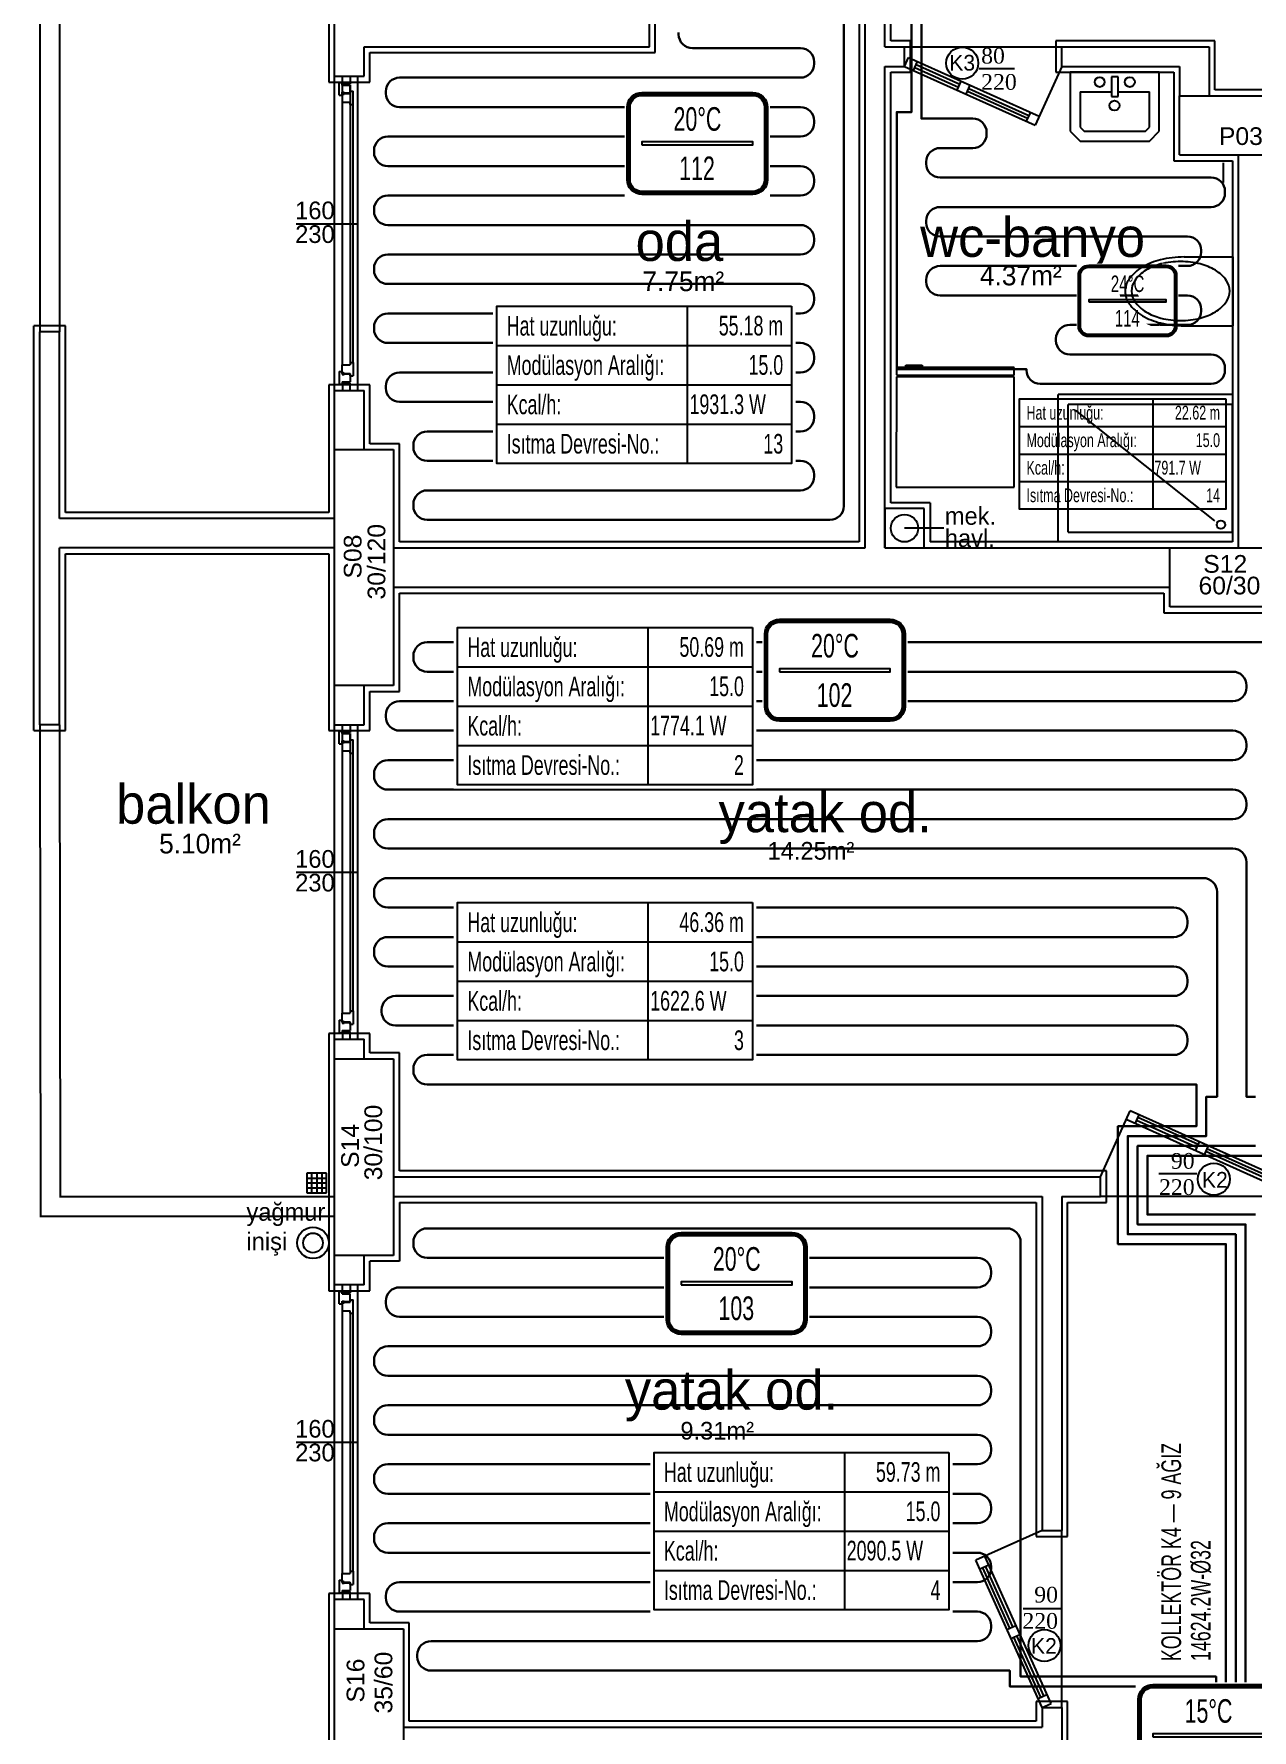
# Model space of a CAD drawing. Header units: centimetres. Extents: x 252602 to 265542, y -444050 to -441150.
# Drawn here: x 254636 to 255256, y -442857 to -441994 of the extents above; entities that cross this region are included whole.
import ezdxf
from ezdxf.enums import TextEntityAlignment as Align

# ---------------------------------------------------------------- set-up
doc = ezdxf.new("R2010")
doc.units = ezdxf.units.CM
for name, color, linetype in [('ROTAS-ISITMA-CAP', 41, 'Continuous'), ('ROTAS-ISITMA-ETIKET', 2, 'Continuous'), ('ROTAS-ISITMA-MAHAL-ETIKET', 2, 'Continuous'), ('ROTAS-MIMARI', 8, 'Continuous'), ('ROTAS-MIMARI-YAZI', 8, 'Continuous')]:
    doc.layers.add(name, color=color, linetype=linetype)
doc.layers.add('ROTAS-ISITMA-PEX', color=1, linetype='Continuous', lineweight=30)
doc.styles.add('arial_1_18', font='arial.ttf', dxfattribs={"height": 0.2})
doc.styles.add('ROTAS-YAZI', font='arial.ttf')

# ---------------------------------------------------------------- blocks, each defined once
blk = doc.blocks.new('ROTAS-YI-MAHAL')
at = {"color": 2, "extrusion": (0, 0, -1)}
for points in [[(35.71, -18.44), (35.71, 18.44, 0.414214), (28.21, 25.94), (-28.21, 25.94, 0.414214), (-35.71, 18.44), (-35.71, -18.44, 0.414214), (-28.21, -25.94), (28.21, -25.94, 0.414214)], [(34.21, -18.44), (34.21, 18.44, 0.414214), (28.21, 24.44), (-28.21, 24.44, 0.414214), (-34.21, 18.44), (-34.21, -18.44, 0.414214), (-28.21, -24.44), (28.21, -24.44, 0.414214)]]:
    blk.add_lwpolyline(points, format="xyb", close=True, dxfattribs=at)
at = {"color": 4, "extrusion": (0, 0, -1)}
for points in [[(35.21, -18.44), (35.21, 18.44, 0.414214), (28.21, 25.44), (-28.21, 25.44, 0.414214), (-35.21, 18.44), (-35.21, -18.44, 0.414214), (-28.21, -25.44), (28.21, -25.44, 0.414214)], [(34.71, -18.44), (34.71, 18.44, 0.414214), (28.21, 24.94), (-28.21, 24.94, 0.414214), (-34.71, 18.44), (-34.71, -18.44, 0.414214), (-28.21, -24.94), (28.21, -24.94, 0.414214)]]:
    blk.add_lwpolyline(points, format="xyb", close=True, dxfattribs=at)
at = {"color": 2, "extrusion": (0, 0, -1)}
blk.add_lwpolyline([(28.21, -0.75), (-28.21, -0.75), (-28.21, 0.75), (28.21, 0.75)], close=True, dxfattribs=at)
at = {"color": 4, "style": 'ROTAS-YAZI', "width": 0.65}
blk.add_attdef('DERECE', (-12.12, 6.47), '', height=12, dxfattribs=at)
at = {"color": 2, "style": 'ROTAS-YAZI', "width": 0.65, "flags": 1}
for tag in ['ALAN', 'MAHAL']:
    blk.add_attdef(tag, (0, 0), '', height=5, dxfattribs=at)
at = {"color": 1, "style": 'ROTAS-YAZI', "width": 0.65}
blk.add_attdef('NO', (-9.26, -18.64), '', height=12, dxfattribs=at)
blk = doc.blocks.new('ROTAS-YI-ETIKET')
at = {"color": 2}
for p, q in [((96.87, 0), (96.87, -80)), ((0, -20), (150, -20)), ((0, -40), (150, -40)), ((0, -60), (150, -60))]:
    blk.add_line(p, q, dxfattribs=at)
at = {"color": 2, "extrusion": (0, 0, -1)}
blk.add_lwpolyline([(-150, 0), (-150, -80), (0, -80), (0, 0)], close=True, dxfattribs=at)
at = {"color": 2, "style": 'ROTAS-YAZI', "width": 0.65}
for s, p in [('Hat uzunluğu:', (5, -10)), ('Modülasyon Aralığı:', (5, -30)), ('Kcal/h:', (5, -50)), ('Isıtma Devresi-No.:', (5, -70))]:
    blk.add_text(s, height=10, dxfattribs=at).set_placement(p, align=Align.MIDDLE_LEFT)
at = {"color": 2, "style": 'ROTAS-YAZI', "width": 0.65, "flags": 1}
for tag in ['ALAN', 'NO', 'DERECE', 'BORU', 'MAHAL']:
    blk.add_attdef(tag, (0, 0), '', height=5, dxfattribs=at)
at = {"color": 2, "style": 'ROTAS-YAZI', "width": 0.65}
for tag, p in [('UZ', (145.7, -14.93)), ('AR', (145.7, -34.94)), ('NO1', (145.7, -75.02))]:
    blk.add_attdef(tag, text='', height=10, dxfattribs=at).set_placement(p, align=Align.RIGHT)
blk.add_attdef('YER', (98.01, -54.93), '', height=10, dxfattribs=at)

msp = doc.modelspace()

# ---------------------------------------------------------------- linework, layer by layer
at = {"layer": 'ROTAS-ISITMA-PEX'}
for points in [[(255048.5, -441911.5), (255048.5, -442234.5, -0.414214), (255041.5, -442241.5), (254836.5, -442241.5, -0.414214), (254829.5, -442234.5), (254829.5, -442233.5, -0.414214), (254836.5, -442226.5), (255026.5, -442226.5, 0.414214), (255033.5, -442219.5), (255033.5, -442218.5, 0.414214), (255026.5, -442211.5), (254836.5, -442211.5, -0.414214), (254829.5, -442204.5), (254829.5, -442203.5, -0.414214), (254836.5, -442196.5), (255026.5, -442196.5, 0.414214), (255033.5, -442189.5), (255033.5, -442188.5, 0.414214), (255026.5, -442181.5), (254822.5, -442181.5, -0.414214), (254815.5, -442174.5), (254815.5, -442173.5, -0.414214), (254822.5, -442166.5), (255026.5, -442166.5, 0.414214), (255033.5, -442159.5), (255033.5, -442158.5, 0.414214), (255026.5, -442151.5), (254816.5, -442151.5, -0.414214), (254809.5, -442144.5), (254809.5, -442143.5, -0.414214), (254816.5, -442136.5), (255026.5, -442136.5, 0.414214), (255033.5, -442129.5), (255033.5, -442128.5, 0.414214), (255026.5, -442121.5), (254816.5, -442121.5, -0.414214), (254809.5, -442114.5), (254809.5, -442113.5, -0.414214), (254816.5, -442106.5), (255026.5, -442106.5, 0.414214), (255033.5, -442099.5), (255033.5, -442098.5, 0.414214), (255026.5, -442091.5), (254816.5, -442091.5, -0.414214), (254809.5, -442084.5), (254809.5, -442083.5, -0.414214), (254816.5, -442076.5), (255026.5, -442076.5, 0.414214), (255033.5, -442069.5), (255033.5, -442068.5, 0.414214), (255026.5, -442061.5), (254816.5, -442061.5, -0.414214), (254809.5, -442054.5), (254809.5, -442053.5, -0.414214), (254816.5, -442046.5), (255026.5, -442046.5, 0.414214), (255033.5, -442039.5), (255033.5, -442038.5, 0.414214), (255026.5, -442031.5), (254822.5, -442031.5, -0.414214), (254815.5, -442024.5), (254815.5, -442023.5, -0.414214), (254822.5, -442016.5), (255026.5, -442016.5, 0.414214), (255033.5, -442009.5), (255033.5, -442008.5, 0.414214), (255026.5, -442001.5), (254971.5, -442001.5, -0.414214), (254964.5, -441994.5), (254964.5, -441993.5, -0.414214)], [(255083, -441984), (255083, -442034), (255075.5, -442034), (255075.5, -442037.33), (255075.5, -442164.83), (255141.5, -442164.83), (255141.5, -442165.33, 0.414214), (255148.5, -442172.33), (255235.5, -442172.33, 0.414214), (255242.5, -442165.33), (255242.5, -442164.33, 0.414214), (255235.5, -442157.33), (255163.5, -442157.33, -0.414214), (255156.5, -442150.33), (255156.5, -442149.33, -0.414214), (255163.5, -442142.33), (255223.43, -442142.33, 0.414214), (255230.43, -442135.33), (255230.43, -442134.33, 0.414214), (255223.43, -442127.33), (255097.5, -442127.33, -0.414214), (255090.5, -442120.33), (255090.5, -442119.33, -0.414214), (255097.5, -442112.33), (255223.43, -442112.33, 0.414214), (255230.43, -442105.33), (255230.43, -442104.33, 0.414214), (255223.43, -442097.33), (255097.5, -442097.33, -0.414214), (255090.5, -442090.33), (255090.5, -442089.33, -0.414214), (255097.5, -442082.33), (255235.5, -442082.33, 0.414214), (255242.5, -442075.33), (255242.5, -442074.33, 0.414214), (255235.5, -442067.33), (255097.5, -442067.33, -0.414214), (255090.5, -442060.33), (255090.5, -442059.33, -0.414214), (255097.5, -442052.33), (255114.21, -442052.33, 0.414214), (255121.21, -442045.33), (255121.21, -442044.33, 0.414214), (255114.21, -442037.33), (255090.5, -442037.33), (255088, -442037.33), (255088, -441989)], [(255261.45, -442303.75), (254836.5, -442303.75, 0.414214), (254829.5, -442310.75), (254829.5, -442311.75, 0.414214), (254836.5, -442318.75), (255246.45, -442318.75, -0.414214), (255253.45, -442325.75), (255253.45, -442326.75, -0.414214), (255246.45, -442333.75), (254822.5, -442333.75, 0.414214), (254815.5, -442340.75), (254815.5, -442341.75, 0.414214), (254822.5, -442348.75), (255246.45, -442348.75, -0.414214), (255253.45, -442355.75), (255253.45, -442356.75, -0.414214), (255246.45, -442363.75), (254816.5, -442363.75, 0.414214), (254809.5, -442370.75), (254809.5, -442371.75, 0.414214), (254816.5, -442378.75), (255246.45, -442378.75, -0.414214), (255253.45, -442385.75), (255253.45, -442386.75, -0.414214), (255246.45, -442393.75), (254816.5, -442393.75, 0.414214), (254809.5, -442400.75), (254809.5, -442401.75, 0.414214), (254816.5, -442408.75), (255246.45, -442408.75, -0.414214), (255253.45, -442415.75), (255253.45, -442528.75), (255253.45, -442535), (255258, -442535)], [(255248, -442905), (255248, -442605), (255193, -442605), (255193, -442555), (255233, -442555), (255233, -442535), (255238.45, -442535), (255238.45, -442528.75), (255238.45, -442430.75, 0.414214), (255231.45, -442423.75), (254816.5, -442423.75, 0.414214), (254809.5, -442430.75), (254809.5, -442431.75, 0.414214), (254816.5, -442438.75), (255216.45, -442438.75, -0.414214), (255223.45, -442445.75), (255223.45, -442446.75, -0.414214), (255216.45, -442453.75), (254816.5, -442453.75, 0.414214), (254809.5, -442460.75), (254809.5, -442461.75, 0.414214), (254816.5, -442468.75), (255216.45, -442468.75, -0.414214), (255223.45, -442475.75), (255223.45, -442476.75, -0.414214), (255216.45, -442483.75), (254820.36, -442483.75, 0.414214), (254813.36, -442490.75), (254813.36, -442491.75, 0.414214), (254820.36, -442498.75), (255216.45, -442498.75, -0.414214), (255223.45, -442505.75), (255223.45, -442506.75, -0.414214), (255216.45, -442513.75), (254836.5, -442513.75, 0.414214), (254829.5, -442520.75), (254829.5, -442521.75, 0.414214), (254836.5, -442528.75), (255223.45, -442528.75), (255228, -442528.75), (255228, -442550), (255188, -442550), (255188, -442610), (255243, -442610), (255243, -442910)], [(255238, -442915), (255238, -442830), (255138.5, -442830), (255138.5, -442827), (255138.5, -442609, 0.414214), (255131.5, -442602), (254836.5, -442602, 0.414214), (254829.5, -442609), (254829.5, -442610, 0.414214), (254836.5, -442617), (255116.5, -442617, -0.414214), (255123.5, -442624), (255123.5, -442625, -0.414214), (255116.5, -442632), (254822.5, -442632, 0.414214), (254815.5, -442639), (254815.5, -442640, 0.414214), (254822.5, -442647), (255116.5, -442647, -0.414214), (255123.5, -442654), (255123.5, -442655, -0.414214), (255116.5, -442662), (254816.5, -442662, 0.414214), (254809.5, -442669), (254809.5, -442670, 0.414214), (254816.5, -442677), (255116.5, -442677, -0.414214), (255123.5, -442684), (255123.5, -442685, -0.414214), (255116.5, -442692), (254816.5, -442692, 0.414214), (254809.5, -442699), (254809.5, -442700, 0.414214), (254816.5, -442707), (255116.5, -442707, -0.414214), (255123.5, -442714), (255123.5, -442715, -0.414214), (255116.5, -442722), (254816.5, -442722, 0.414214), (254809.5, -442729), (254809.5, -442730, 0.414214), (254816.5, -442737), (255116.5, -442737, -0.414214), (255123.5, -442744), (255123.5, -442745, -0.414214), (255116.5, -442752), (254816.5, -442752, 0.414214), (254809.5, -442759), (254809.5, -442760, 0.414214), (254816.5, -442767), (255116.5, -442767, -0.414214), (255123.5, -442774), (255123.5, -442775, -0.414214), (255116.5, -442782), (254822.5, -442782, 0.414214), (254815.5, -442789), (254815.5, -442790, 0.414214), (254822.5, -442797), (255116.5, -442797, -0.414214), (255123.5, -442804), (255123.5, -442805, -0.414214), (255116.5, -442812), (254838.5, -442812, 0.414214), (254831.5, -442819), (254831.5, -442820, 0.414214), (254838.5, -442827), (255123.5, -442827), (255133, -442827), (255133, -442835), (255233, -442835), (255233, -442920)]]:
    msp.add_lwpolyline(points, format="xyb", dxfattribs=at)
for points in [[(255258, -442560), (255198, -442560), (255198, -442600), (255253, -442600), (255253, -442900)], [(255258, -442595), (255203, -442595), (255203, -442565), (255263, -442565)]]:
    msp.add_lwpolyline(points, dxfattribs=at)
at = {"layer": 'ROTAS-MIMARI', "ltscale": 0.03}
for p, q in [((254949.6, -442000.76), (254949.6, -441880.76)), ((254952.6, -442003.76), (254952.6, -441883.76)), ((254786.41, -441962.76), (254786.41, -442018.76)), ((254789.41, -442015.76), (254789.41, -441965.76)), ((255056.41, -441977.76), (255056.41, -442252.76)), ((255072.41, -441997.76), (255072.41, -441977.76)), ((255059.41, -442255.76), (255059.41, -441980.76)), ((255069.41, -442000.76), (255069.41, -441980.76)), ((255082.41, -441997.76), (255072.41, -441997.76)), ((255082.41, -442013.76), (255082.41, -441997.76)), ((255237.41, -441997.76), (255156.41, -441997.76)), ((255156.41, -441997.76), (255156.41, -442013.76)), ((255237.41, -442022.76), (255237.41, -441997.76)), ((254804.41, -442015.76), (254804.41, -442000.76)), ((254804.41, -442000.76), (254949.6, -442000.76)), ((254807.41, -442018.76), (254807.41, -442003.76)), ((254807.41, -442003.76), (254952.6, -442003.76)), ((255069.41, -442000.76), (255079.41, -442000.76)), ((255079.41, -442010.76), (255079.41, -442000.76)), ((255079.41, -442000.76), (255159.41, -442000.76)), ((255079.41, -442010.76), (255081.46, -442006.2)), ((255081.46, -442006.2), (255148.02, -442036.11)), ((255159.41, -442000.76), (255234.41, -442000.76)), ((255159.41, -442010.76), (255159.41, -442000.76)), ((255234.41, -442000.76), (255234.41, -442025.76)), ((255069.41, -442255.76), (255069.41, -442010.76)), ((255069.41, -442010.76), (255079.41, -442010.76)), ((255072.41, -442232.76), (255072.41, -442013.76)), ((255072.41, -442013.76), (255082.41, -442013.76)), ((255079.41, -442010.76), (255145.97, -442040.67)), ((255083.97, -442012.81), (255086.02, -442008.25)), ((255084.64, -442011.33), (255106.92, -442021.34)), ((255085.29, -442009.89), (255107.57, -442019.9)), ((255135.46, -442012.11), (255117.35, -442012.11)), ((255159.41, -442010.76), (255145.97, -442040.67)), ((255156.41, -442013.76), (255216.41, -442013.76)), ((255159.41, -442010.76), (255219.41, -442010.76)), ((255209.08, -442013.76), (255163.75, -442013.76)), ((255163.75, -442013.76), (255163.75, -442043.76)), ((255209.08, -442043.76), (255209.08, -442013.76)), ((255216.41, -442013.76), (255216.41, -442025.76)), ((255219.41, -442010.76), (255219.41, -442025.76)), ((254786.41, -442018.76), (254807.41, -442018.76)), ((254789.41, -442015.76), (254804.41, -442015.76)), ((254789.41, -442175.76), (254789.41, -442015.76)), ((254791.82, -442019.06), (254793.22, -442019.06)), ((254791.82, -442025.46), (254791.82, -442019.06)), ((254793.22, -442019.06), (254793.22, -442162.56)), ((254793.22, -442020.26), (254793.22, -442019.06)), ((254793.22, -442020.26), (254797.42, -442020.26)), ((254793.42, -442019.76), (254793.42, -442015.76)), ((254797.42, -442019.76), (254793.42, -442019.76)), ((254797.42, -442015.76), (254797.42, -442019.76)), ((254797.42, -442020.26), (254797.42, -442161.36)), ((254797.42, -442024.26), (254797.42, -442020.26)), ((254797.42, -442023.36), (254797.42, -442024.56)), ((254797.42, -442023.36), (254798.82, -442023.36)), ((254798.82, -442161.36), (254798.82, -442023.36)), ((254798.82, -442030.16), (254798.82, -442023.36)), ((254801.22, -442175.76), (254801.22, -442015.76)), ((255106.25, -442022.82), (255108.3, -442018.26)), ((255110.81, -442024.87), (255112.86, -442020.31)), ((255111.48, -442023.39), (255142.08, -442037.14)), ((255112.13, -442021.95), (255142.73, -442035.7)), ((255184.74, -442016.05), (255184.74, -442026.05)), ((255188.09, -442016.05), (255184.74, -442016.05)), ((255188.09, -442026.05), (255188.09, -442016.05)), ((255282.41, -442022.76), (255237.41, -442022.76)), ((254791.82, -442025.46), (254793.22, -442025.46)), ((254793.22, -442023.96), (254794.22, -442023.96)), ((254793.22, -442025.46), (254793.22, -442023.96)), ((254793.22, -442024.56), (254793.22, -442028.96)), ((254793.22, -442024.56), (254793.72, -442024.56)), ((254793.22, -442028.96), (254797.42, -442028.96)), ((254793.72, -442024.86), (254793.72, -442024.56)), ((254793.72, -442024.86), (254794.22, -442024.86)), ((254794.22, -442024.26), (254794.22, -442023.96)), ((254794.22, -442024.26), (254797.42, -442024.26)), ((254794.22, -442024.86), (254794.22, -442024.56)), ((254794.22, -442024.56), (254797.42, -442024.56)), ((254797.42, -442030.16), (254797.42, -442028.96)), ((254797.42, -442030.16), (254798.82, -442030.16)), ((255168.75, -442023.76), (255184.74, -442023.76)), ((255168.75, -442023.76), (255168.75, -442041.69)), ((255184.74, -442026.05), (255188.09, -442026.05)), ((255188.09, -442023.76), (255204.08, -442023.76)), ((255204.08, -442041.69), (255204.08, -442023.76)), ((255216.41, -442025.76), (255216.41, -442058.76)), ((255143.46, -442034.06), (255141.41, -442038.62)), ((255163.75, -442043.76), (255168.75, -442048.76)), ((255168.75, -442041.69), (255170.82, -442043.76)), ((255168.75, -442048.76), (255204.08, -442048.76)), ((255170.82, -442043.76), (255202, -442043.76)), ((255202, -442043.76), (255204.08, -442041.69)), ((255204.08, -442048.76), (255209.08, -442043.76)), ((255249.41, -442255.76), (255249.41, -442055.76)), ((255216.41, -442058.76), (255246.41, -442058.76)), ((255241.6, -442059.78), (255241.6, -442069.78)), ((255246.41, -442058.76), (255246.41, -442252.76)), ((254769.78, -442090.85), (254801.22, -442090.84)), ((255221.69, -442107.76), (255246.58, -442107.76)), ((255246.62, -442142.76), (255246.62, -442107.71)), ((254652.41, -442142.76), (254636.41, -442142.76)), ((254636.41, -442348.76), (254636.41, -442142.76)), ((254652.41, -442237.76), (254652.41, -442142.76)), ((255221.69, -442142.76), (255246.62, -442142.76)), ((254649.41, -442145.76), (254639.41, -442145.76)), ((254639.41, -442345.76), (254639.41, -442145.76)), ((254649.41, -442240.76), (254649.41, -442145.76)), ((254797.42, -442161.36), (254797.42, -442162.56)), ((254797.42, -442161.36), (254798.82, -442161.36)), ((254798.82, -442161.36), (254798.82, -442168.16)), ((254791.82, -442166.06), (254791.82, -442172.46)), ((254791.82, -442166.06), (254793.22, -442166.06)), ((254793.22, -442162.56), (254797.42, -442162.56)), ((254793.22, -442166.96), (254793.22, -442162.56)), ((254793.22, -442166.06), (254793.22, -442167.56)), ((254793.22, -442166.96), (254793.72, -442166.96)), ((254793.22, -442167.56), (254794.22, -442167.56)), ((254793.72, -442166.66), (254794.22, -442166.66)), ((254793.72, -442166.66), (254793.72, -442166.96)), ((254794.22, -442166.66), (254794.22, -442166.96)), ((254794.22, -442166.96), (254797.42, -442166.96)), ((254794.22, -442167.26), (254794.22, -442167.56)), ((254794.22, -442167.26), (254797.42, -442167.26)), ((254797.42, -442168.16), (254797.42, -442166.96)), ((254797.42, -442167.26), (254797.42, -442171.26)), ((254797.42, -442168.16), (254798.82, -442168.16)), ((255075.28, -442168.78), (255075.26, -442224.93)), ((255135.28, -442163.96), (255075.28, -442163.95)), ((255075.28, -442163.95), (255075.28, -442167.79)), ((255075.28, -442167.79), (255135.28, -442167.81)), ((255135.27, -442168.79), (255075.28, -442168.78)), ((255080.04, -442163.95), (255080.04, -442162.86)), ((255080.04, -442162.86), (255088.36, -442162.86)), ((255088.36, -442163.95), (255080.04, -442163.95)), ((255080.28, -442168.78), (255080.28, -442167.8)), ((255088.36, -442162.86), (255088.36, -442163.95)), ((255130.28, -442168.79), (255130.28, -442167.81)), ((255135.26, -442224.95), (255135.27, -442168.79)), ((255135.28, -442167.81), (255135.28, -442163.96)), ((254807.41, -442172.76), (254786.41, -442172.76)), ((254786.41, -442172.76), (254786.41, -442237.76)), ((254789.41, -442205.76), (254789.41, -442175.76)), ((254789.41, -442175.76), (254804.41, -442175.76)), ((254791.82, -442172.46), (254793.22, -442172.46)), ((254793.22, -442171.26), (254793.22, -442172.46)), ((254793.22, -442171.26), (254797.42, -442171.26)), ((254793.42, -442171.76), (254793.42, -442175.76)), ((254797.42, -442171.76), (254793.42, -442171.76)), ((254797.42, -442175.76), (254797.42, -442171.76)), ((254804.41, -442205.76), (254804.41, -442175.76)), ((254807.41, -442202.76), (254807.41, -442172.76)), ((255246.41, -442177.76), (255157.7, -442177.76)), ((255157.7, -442252.76), (255157.7, -442177.76)), ((255246.41, -442182.76), (255162.7, -442182.76)), ((255162.7, -442247.76), (255162.7, -442182.76)), ((255166.24, -442185.77), (255237.17, -442241.94)), ((255246.41, -442247.76), (255246.41, -442182.76)), ((254822.41, -442202.76), (254807.41, -442202.76)), ((254822.41, -442252.76), (254822.41, -442202.76)), ((255075.26, -442224.93), (255135.26, -442224.95)), ((254786.41, -442237.76), (254652.41, -442237.76)), ((255089.41, -442235.76), (255069.41, -442235.76)), ((255069.41, -442235.76), (255069.41, -442255.76)), ((255092.41, -442232.76), (255072.41, -442232.76)), ((255089.41, -442255.76), (255089.41, -442235.76)), ((255092.41, -442232.76), (255092.41, -442252.76)), ((254789.41, -442240.76), (254649.41, -442240.76)), ((255099.41, -442245.76), (255079.41, -442245.76)), ((255162.7, -442247.76), (255246.41, -442247.76)), ((254789.41, -442255.76), (254649.41, -442255.76)), ((254649.41, -442345.76), (254649.41, -442255.76)), ((254819.41, -442255.76), (255059.41, -442255.76)), ((255056.41, -442252.76), (254822.41, -442252.76)), ((255069.41, -442255.76), (255214.41, -442255.76)), ((255069.41, -442255.76), (255089.41, -442255.76)), ((255204.41, -442252.76), (255092.41, -442252.76)), ((255246.41, -442252.76), (255204.41, -442252.76)), ((254652.41, -442258.76), (254786.41, -442258.76)), ((254652.41, -442348.76), (254652.41, -442258.76)), ((254786.41, -442258.76), (254786.41, -442325.76)), ((254819.41, -442275.76), (255214.41, -442275.76)), ((254822.41, -442328.76), (254822.41, -442278.76)), ((254822.41, -442278.76), (255211.41, -442278.76)), ((255211.41, -442278.76), (255211.41, -442288.76)), ((255211.41, -442288.76), (255267.41, -442288.76)), ((254786.41, -442325.76), (254786.41, -442348.76)), ((254789.41, -442345.76), (254789.41, -442325.76)), ((254804.41, -442345.76), (254804.41, -442325.76)), ((254807.41, -442348.76), (254807.41, -442328.76)), ((254807.41, -442328.76), (254822.41, -442328.76)), ((254636.41, -442348.76), (254652.41, -442348.76)), ((254649.41, -442345.76), (254639.41, -442345.76)), ((254786.41, -442348.76), (254807.41, -442348.76)), ((254789.41, -442345.76), (254804.41, -442345.76)), ((254789.41, -442505.76), (254789.41, -442345.76)), ((254791.82, -442349.06), (254793.22, -442349.06)), ((254791.82, -442355.46), (254791.82, -442349.06)), ((254793.22, -442349.06), (254793.22, -442492.56)), ((254793.22, -442350.26), (254793.22, -442349.06)), ((254793.22, -442350.26), (254797.42, -442350.26)), ((254793.42, -442349.76), (254793.42, -442345.76)), ((254797.42, -442349.76), (254793.42, -442349.76)), ((254797.42, -442345.76), (254797.42, -442349.76)), ((254797.42, -442350.26), (254797.42, -442491.36)), ((254797.42, -442354.26), (254797.42, -442350.26)), ((254801.22, -442505.76), (254801.22, -442345.76)), ((254791.82, -442355.46), (254793.22, -442355.46)), ((254793.22, -442353.96), (254794.22, -442353.96)), ((254793.22, -442355.46), (254793.22, -442353.96)), ((254793.22, -442354.56), (254793.22, -442358.96)), ((254793.22, -442354.56), (254793.72, -442354.56)), ((254793.22, -442358.96), (254797.42, -442358.96)), ((254793.72, -442354.86), (254793.72, -442354.56)), ((254793.72, -442354.86), (254794.22, -442354.86)), ((254794.22, -442354.26), (254794.22, -442353.96)), ((254794.22, -442354.26), (254797.42, -442354.26)), ((254794.22, -442354.86), (254794.22, -442354.56)), ((254794.22, -442354.56), (254797.42, -442354.56)), ((254797.42, -442353.36), (254797.42, -442354.56)), ((254797.42, -442353.36), (254798.82, -442353.36)), ((254797.42, -442360.16), (254797.42, -442358.96)), ((254797.42, -442360.16), (254798.82, -442360.16)), ((254798.82, -442491.36), (254798.82, -442353.36)), ((254798.82, -442360.16), (254798.82, -442353.36)), ((254769.78, -442420.81), (254801.22, -442420.81)), ((254791.82, -442496.06), (254791.82, -442502.46)), ((254791.82, -442496.06), (254793.22, -442496.06)), ((254793.22, -442492.56), (254797.42, -442492.56)), ((254793.22, -442496.96), (254793.22, -442492.56)), ((254793.22, -442496.06), (254793.22, -442497.56)), ((254793.22, -442496.96), (254793.72, -442496.96)), ((254793.22, -442497.56), (254794.22, -442497.56)), ((254793.72, -442496.66), (254794.22, -442496.66)), ((254793.72, -442496.66), (254793.72, -442496.96)), ((254794.22, -442496.66), (254794.22, -442496.96)), ((254794.22, -442496.96), (254797.42, -442496.96)), ((254794.22, -442497.26), (254794.22, -442497.56)), ((254794.22, -442497.26), (254797.42, -442497.26)), ((254797.42, -442491.36), (254797.42, -442492.56)), ((254797.42, -442491.36), (254798.82, -442491.36)), ((254797.42, -442498.16), (254797.42, -442496.96)), ((254797.42, -442497.26), (254797.42, -442501.26)), ((254797.42, -442498.16), (254798.82, -442498.16)), ((254798.82, -442491.36), (254798.82, -442498.16)), ((254807.41, -442502.76), (254786.41, -442502.76)), ((254786.41, -442502.76), (254786.41, -442515.76)), ((254789.41, -442515.76), (254789.41, -442505.76)), ((254789.41, -442505.76), (254804.41, -442505.76)), ((254791.82, -442502.46), (254793.22, -442502.46)), ((254793.22, -442501.26), (254793.22, -442502.46)), ((254793.22, -442501.26), (254797.42, -442501.26)), ((254793.42, -442501.76), (254793.42, -442505.76)), ((254797.42, -442501.76), (254793.42, -442501.76)), ((254797.42, -442505.76), (254797.42, -442501.76)), ((254804.41, -442515.76), (254804.41, -442505.76)), ((254807.41, -442512.76), (254807.41, -442502.76)), ((254822.41, -442512.76), (254807.41, -442512.76)), ((254822.41, -442572.76), (254822.41, -442512.76)), ((254786.41, -442515.76), (254786.41, -442585.76)), ((255179.16, -442575.76), (255194.28, -442542.12)), ((255267.12, -442580.32), (255192.23, -442546.68)), ((255269.16, -442575.76), (255194.28, -442542.12)), ((255196.79, -442548.73), (255198.84, -442544.17)), ((255228.13, -442560.84), (255197.53, -442547.09)), ((255228.78, -442559.4), (255198.18, -442545.65)), ((255229.44, -442557.92), (255227.39, -442562.48)), ((255234, -442559.97), (255231.95, -442564.53)), ((255263.29, -442576.64), (255232.69, -442562.89)), ((255263.94, -442575.2), (255233.34, -442561.45)), ((254785.26, -442573.9), (254775.26, -442573.9)), ((254775.26, -442573.9), (254775.26, -442583.9)), ((254777.73, -442573.9), (254777.73, -442583.9)), ((254780.34, -442573.9), (254780.34, -442583.9)), ((254782.96, -442573.9), (254782.96, -442583.9)), ((254785.26, -442583.9), (254785.26, -442573.9)), ((254819.41, -442575.76), (255179.16, -442575.76)), ((255182.16, -442572.76), (254822.41, -442572.76)), ((255179.16, -442585.76), (255179.16, -442575.76)), ((255182.16, -442588.76), (255182.16, -442572.76)), ((255208.91, -442574.13), (255228.24, -442574.13)), ((254775.26, -442576.37), (254785.26, -442576.37)), ((254775.26, -442578.9), (254785.26, -442578.9)), ((254775.26, -442581.43), (254785.26, -442581.43)), ((254775.26, -442583.9), (254785.26, -442583.9)), ((254786.41, -442585.76), (254786.41, -442633.76)), ((254819.41, -442585.76), (255149.41, -442585.76)), ((254822.41, -442588.76), (255146.41, -442588.76)), ((254822.41, -442588.76), (254822.41, -442618.76)), ((255146.41, -442588.76), (255146.41, -442758.76)), ((255149.41, -442585.76), (255149.41, -442755.76)), ((255159.41, -442585.76), (255179.16, -442585.76)), ((255159.41, -442585.76), (255159.41, -442755.76)), ((255162.41, -442758.76), (255162.41, -442588.76)), ((255162.41, -442588.76), (255182.16, -442588.76)), ((255269.16, -442585.76), (255179.16, -442585.76)), ((254789.41, -442630.76), (254789.41, -442615.76)), ((254804.41, -442630.76), (254804.41, -442615.76)), ((254807.41, -442633.76), (254807.41, -442618.76)), ((254822.41, -442618.76), (254807.41, -442618.76)), ((254786.41, -442633.76), (254807.41, -442633.76)), ((254804.41, -442630.76), (254789.41, -442630.76)), ((254789.41, -442790.76), (254789.41, -442630.76)), ((254791.82, -442640.46), (254791.82, -442634.06)), ((254791.82, -442634.06), (254793.22, -442634.06)), ((254793.22, -442635.26), (254793.22, -442634.06)), ((254793.22, -442635.26), (254797.42, -442635.26)), ((254793.42, -442634.76), (254793.42, -442630.76)), ((254797.42, -442634.76), (254793.42, -442634.76)), ((254797.42, -442630.76), (254797.42, -442634.76)), ((254797.42, -442639.26), (254797.42, -442635.26)), ((254801.22, -442790.76), (254801.22, -442630.76)), ((254791.82, -442640.46), (254793.22, -442640.46)), ((254793.22, -442640.46), (254793.22, -442638.96)), ((254793.22, -442638.96), (254794.22, -442638.96)), ((254793.22, -442639.56), (254793.72, -442639.56)), ((254793.22, -442639.56), (254793.22, -442643.96)), ((254793.22, -442643.96), (254793.22, -442777.56)), ((254793.22, -442643.96), (254797.42, -442643.96)), ((254793.72, -442639.86), (254793.72, -442639.56)), ((254793.72, -442639.86), (254794.22, -442639.86)), ((254794.22, -442639.26), (254794.22, -442638.96)), ((254794.22, -442639.26), (254797.42, -442639.26)), ((254794.22, -442639.56), (254797.42, -442639.56)), ((254794.22, -442639.86), (254794.22, -442639.56)), ((254797.42, -442638.36), (254798.82, -442638.36)), ((254797.42, -442638.36), (254797.42, -442639.56)), ((254797.42, -442645.16), (254797.42, -442643.96)), ((254798.82, -442645.16), (254798.82, -442638.36)), ((254797.42, -442645.16), (254797.42, -442776.36)), ((254797.42, -442645.16), (254798.82, -442645.16)), ((254798.82, -442776.36), (254798.82, -442645.16)), ((254769.78, -442710.76), (254801.22, -442710.76)), ((255149.41, -442755.76), (255115.77, -442770.88)), ((255149.41, -442755.76), (255159.41, -442755.76)), ((255159.41, -442845.76), (255159.41, -442755.76)), ((255146.41, -442758.76), (255162.41, -442758.76)), ((255149.41, -442845.76), (255115.77, -442770.88)), ((255122.38, -442773.39), (255117.81, -442775.44)), ((255153.97, -442843.71), (255120.33, -442768.83)), ((255134.49, -442804.73), (255120.74, -442774.13)), ((254791.82, -442781.06), (254791.82, -442787.46)), ((254791.82, -442781.06), (254793.22, -442781.06)), ((254793.22, -442777.56), (254797.42, -442777.56)), ((254793.22, -442781.96), (254793.22, -442777.56)), ((254793.22, -442781.06), (254793.22, -442782.56)), ((254793.22, -442781.96), (254793.72, -442781.96)), ((254793.22, -442782.56), (254794.22, -442782.56)), ((254793.72, -442781.66), (254794.22, -442781.66)), ((254793.72, -442781.66), (254793.72, -442781.96)), ((254794.22, -442781.66), (254794.22, -442781.96)), ((254794.22, -442781.96), (254797.42, -442781.96)), ((254794.22, -442782.26), (254794.22, -442782.56)), ((254794.22, -442782.26), (254797.42, -442782.26)), ((254797.42, -442776.36), (254797.42, -442777.56)), ((254797.42, -442776.36), (254798.82, -442776.36)), ((254797.42, -442783.16), (254797.42, -442781.96)), ((254797.42, -442782.26), (254797.42, -442786.26)), ((254798.82, -442776.36), (254798.82, -442783.16)), ((255133.05, -442805.38), (255119.3, -442774.78)), ((254786.41, -442787.76), (254786.41, -442805.76)), ((254807.41, -442787.76), (254786.41, -442787.76)), ((254789.41, -442805.76), (254789.41, -442790.76)), ((254804.41, -442790.76), (254789.41, -442790.76)), ((254791.82, -442787.46), (254793.22, -442787.46)), ((254793.22, -442786.26), (254793.22, -442787.46)), ((254793.22, -442786.26), (254797.42, -442786.26)), ((254793.42, -442786.76), (254793.42, -442790.76)), ((254797.42, -442786.76), (254793.42, -442786.76)), ((254797.42, -442783.16), (254798.82, -442783.16)), ((254797.42, -442790.76), (254797.42, -442786.76)), ((254804.41, -442805.76), (254804.41, -442790.76)), ((254807.41, -442802.76), (254807.41, -442787.76)), ((255139.84, -442795.48), (255159.41, -442795.48)), ((254786.41, -442805.76), (254786.41, -442865.76)), ((254827.41, -442802.76), (254807.41, -442802.76)), ((254827.41, -442852.76), (254827.41, -442802.76)), ((255131.56, -442806.04), (255136.12, -442803.99)), ((255133.61, -442810.6), (255138.17, -442808.55)), ((255148.85, -442840.54), (255135.1, -442809.94)), ((255150.29, -442839.89), (255136.54, -442809.29)), ((255162.41, -442842.76), (255146.41, -442842.76)), ((255146.41, -442842.76), (255146.41, -442847.76)), ((255147.36, -442841.2), (255151.92, -442839.15)), ((255162.41, -442850.76), (255162.41, -442842.76)), ((255146.41, -442847.76), (255146.41, -442852.76)), ((255149.41, -442845.76), (255153.97, -442843.71)), ((255149.41, -442845.76), (255149.41, -442855.76)), ((255149.41, -442845.76), (255159.41, -442845.76)), ((255159.41, -442845.76), (255159.41, -442875.76)), ((255162.41, -442865.76), (255162.41, -442850.76)), ((254824.41, -442855.76), (255149.41, -442855.76)), ((255146.41, -442852.76), (254827.41, -442852.76))]:
    msp.add_line(p, q, dxfattribs=at)
for points in [[(254639.41, -441870.76), (254639.41, -442145.76)], [(254649.41, -441880.76), (254649.41, -442145.76)], [(255219.41, -442055.76), (255219.41, -442025.76)], [(255219.41, -442025.76), (255479.41, -442025.76)], [(255219.41, -442055.76), (255479.41, -442055.76)], [(254789.41, -442325.76), (254789.41, -442205.76)], [(254789.41, -442205.76), (254819.41, -442205.76)], [(254819.41, -442205.76), (254819.41, -442325.76)], [(255214.41, -442285.76), (255214.41, -442255.76)], [(255214.41, -442255.76), (255274.41, -442255.76)], [(255274.41, -442285.76), (255214.41, -442285.76)], [(254819.41, -442325.76), (254789.41, -442325.76)], [(254639.41, -442345.76), (254639.7, -442595.76)], [(254649.41, -442345.76), (254649.7, -442585.76)], [(254789.41, -442615.76), (254789.41, -442515.76)], [(254789.41, -442515.76), (254819.41, -442515.76)], [(254819.41, -442515.76), (254819.41, -442615.76)], [(254649.41, -442585.76), (254789.41, -442585.76)], [(254639.41, -442595.76), (254789.41, -442595.76)], [(254819.41, -442615.76), (254789.41, -442615.76)], [(254789.41, -442865.76), (254789.41, -442805.76)], [(254789.41, -442805.76), (254824.41, -442805.76)], [(254824.41, -442805.76), (254824.41, -442865.76)]]:
    msp.add_lwpolyline(points, dxfattribs=at)
for centre, radius in [((255108.82, -442009.13), 8.14), ((255178.75, -442018.76), 2.52), ((255194.08, -442018.76), 2.52), ((255186.28, -442030.72), 2.52), ((255079.41, -442245.76), 7), ((255240.46, -442243.96), 2.18), ((255236.84, -442576.97), 8.14), ((254778.41, -442609.37), 8), ((254778.41, -442609.37), 5), ((255150.62, -442814.18), 8.14)]:
    msp.add_circle(centre, radius, dxfattribs=at)
for centre, radius, start, end in [((255217.66, -442142.34), 34.11, 103.58371, 120.25644), ((255221.69, -442159.01), 51.26, 90, 103.58371), ((255211.53, -442131.83), 21.94, 120.25644, 144.62219), ((255211.72, -442130.26), 18.4, 120.96376, 145.38051), ((255216.68, -442138.52), 28.03, 103.95685, 120.96376), ((255219.93, -442151.62), 41.53, 90, 103.95685), ((255219.93, -442151.62), 41.53, 76.04315, 90), ((255223.19, -442138.52), 28.03, 59.03624, 76.04315), ((255228.14, -442130.26), 18.4, 34.61949, 59.03624), ((255202.27, -442125.26), 10.58, 144.62219, 180), ((255202.27, -442125.26), 10.58, 180, 215.37781), ((255204.23, -442125.09), 9.3, 145.38051, 180), ((255204.23, -442125.09), 9.3, 180, 214.61949), ((255235.64, -442125.09), 9.3, 0, 34.61949), ((255235.64, -442125.09), 9.3, 325.38051, 0), ((255211.53, -442118.68), 21.94, 215.37781, 239.74356), ((255211.72, -442119.92), 18.4, 214.61949, 239.03624), ((255216.68, -442111.66), 28.03, 239.03624, 256.04315), ((255223.19, -442111.66), 28.03, 283.95685, 300.96376), ((255228.14, -442119.92), 18.4, 300.96376, 325.38051), ((255217.66, -442108.17), 34.11, 239.74356, 256.41629), ((255221.69, -442091.5), 51.26, 256.41629, 270), ((255219.93, -442098.56), 41.53, 256.04315, 270), ((255219.93, -442098.56), 41.53, 270, 283.95685)]:
    msp.add_arc(centre, radius, start, end, dxfattribs=at)

# ---------------------------------------------------------------- block references
at = {"layer": 'ROTAS-ISITMA-ETIKET', "xscale": 0.7, "yscale": 0.7}
msp.add_blockref('ROTAS-YI-ETIKET', (255138, -442180), dxfattribs=at).add_auto_attribs({'UZ': '22.62 m', 'AR': '15.0', 'NO1': '14', 'YER': '791.7 W'})

# ---------------------------------------------------------------- texts
at = {"layer": 'ROTAS-ISITMA-CAP', "color": 41, "style": 'ROTAS-YAZI', "width": 0.65}
for s, p in [('KOLLEKTÖR K4 — 9 AĞIZ', (255220.15, -442822.17)), ('14624.2W-%%C32', (255235.15, -442822.17))]:
    msp.add_text(s, height=10, rotation=90, dxfattribs=at).set_placement(p)
at = {"layer": 'ROTAS-MIMARI-YAZI', "ltscale": 0.03, "style": 'arial_1_18'}
for s, p in [('P03 30/260', (255239.41, -442050.76)), ('S12', (255231.44, -442268.41)), ('60/30', (255229.04, -442279.42))]:
    msp.add_text(s, height=9, dxfattribs=at).set_placement(p)
at = {"layer": 'ROTAS-MIMARI-YAZI', "ltscale": 0.03}
for s, p in [('160', (254769.35, -442088.55)), ('230', (254769.37, -442100.62)), ('mek.', (255099.94, -442244.01)), ('havl.', (255099.94, -442255.32)), ('160', (254769.35, -442418.51)), ('230', (254769.37, -442430.58)), ('160', (254769.35, -442708.46)), ('230', (254769.37, -442720.53))]:
    msp.add_text(s, height=9, dxfattribs=at).set_placement(p)
at = {"layer": 'ROTAS-MIMARI-YAZI', "ltscale": 0.03, "style": 'arial_1_18'}
for s, p in [('30/120', (254815.22, -442282.04)), ('S08', (254803.11, -442271.35)), ('30/100', (254813.58, -442577.53)), ('S14', (254801.77, -442571.22)), ('S16', (254804.56, -442843.25)), ('35/60', (254818.78, -442848.83))]:
    msp.add_text(s, height=9, rotation=90, dxfattribs=at).set_placement(p)
at = {"layer": 'ROTAS-MIMARI-YAZI', "ltscale": 0.03, "char_height": 8}
for s, insert, width, attachment_point in [('K3', (255102.25, -442004.93), 23.8917, 1), ('{\\fTimes New Roman|b0|i0|c162|p18;80\\P220}', (255118.42, -442001.36), 23.5115, 1), ('{\\fTimes New Roman|b0|i0|c162|p18;90\\P220}', (255227.06, -442585.11), 23.5115, 9), ('K2', (255243.92, -442581.3), 23.8917, 9), ('{\\fTimes New Roman|b0|i0|c162|p18;90\\P220}', (255157.54, -442784.37), 23.5115, 3), ('K2', (255143.84, -442818.46), 23.8917, 7)]:
    msp.add_mtext(s, dxfattribs=dict(at, insert=insert, width=width, attachment_point=attachment_point))
at = {"layer": 'ROTAS-MIMARI-YAZI', "ltscale": 0.03}
for s, width, insert, char_height, attachment_point in [('oda', 237.6489, (254987.19, -442089.77), 20, 3), ('wc-banyo', 237.6489, (255201.83, -442087.69), 20, 3), ('7.75m²', 64.7169, (254987.67, -442115.14), 10, 3), ('4.37m²', 64.7169, (255159.41, -442112.2), 10, 3), ('balkon', 237.6489, (254757.01, -442376.08), 20, 3), ('yatak od.', 237.6489, (255093.32, -442380.41), 20, 3), ('5.10m²', 64.7169, (254741.74, -442401.22), 10, 3), ('14.25m²', 64.7169, (255009.73, -442405.39), 9, 1), ('yağmur\\Pinişi', 115.95, (254744.56, -442615.88), 9, 7), ('yatak od.', 237.6489, (255045.67, -442674.21), 20, 3), ('9.31m²', 64.7169, (254965.38, -442700.44), 9, 1)]:
    msp.add_mtext_dynamic_manual_height_columns(s, width=width, gutter_width=45, heights=[0], dxfattribs=dict(at, insert=insert, char_height=char_height, attachment_point=attachment_point))

# ---------------------------------------------------------------- next in the draw order: wipeouts: each hides what was drawn before it
for points in [[(254937, -442077), (255011, -442077), (255011, -442023), (254937, -442023)], [(255167, -442149), (255167, -442111.2), (255197.57, -442111.2), (255194.7, -442113.42), (255191.3, -442117.26), (255193.54, -442119.06), (255191.07, -442117.59), (255189.33, -442121.13), (255188.7, -442125.02), (255191.69, -442125.26), (255188.7, -442125.49), (255189.33, -442129.38), (255191.07, -442132.92), (255193.65, -442131.38), (255191.3, -442133.25), (255194.7, -442137.09), (255198.83, -442140.14), (255200.26, -442137.97), (255199.06, -442140.27), (255206.35, -442143.51), (255208.84, -442144.21), (255209.51, -442141.84), (255209.04, -442144.26), (255215.27, -442145.38), (255218.71, -442145.67), (255218.8, -442142.67), (255218.8, -442149)], [(254870, -442214.76), (255024, -442214.76), (255024, -442130.76), (254870, -442130.76)], [(255007, -442345), (255081, -442345), (255081, -442291), (255007, -442291)], [(254849.99, -442518.25), (255003.99, -442518.25), (255003.99, -442434.25), (254849.99, -442434.25)], [(254957, -442657), (255031, -442657), (255031, -442603), (254957, -442603)], [(254950, -442798), (255104, -442798), (255104, -442714), (254950, -442714)], [(255197.07, -442887), (255271.07, -442887), (255271.07, -442833), (255197.07, -442833)]]:
    msp.add_wipeout(points)

# ---------------------------------------------------------------- next in the draw order: block references
at = {"layer": 'ROTAS-ISITMA-ETIKET'}
for p, values in [((254872, -442132.76), {'UZ': '55.18 m', 'AR': '15.0', 'NO1': '13', 'YER': '1931.3 W'}), ((254851.99, -442436.25), {'UZ': '46.36 m', 'AR': '15.0', 'NO1': '3', 'YER': '1622.6 W'}), ((254952, -442716), {'UZ': '59.73 m', 'AR': '15.0', 'NO1': '4', 'YER': '2090.5 W'})]:
    msp.add_blockref('ROTAS-YI-ETIKET', p, dxfattribs=at).add_auto_attribs(values)
at = {"layer": 'ROTAS-ISITMA-MAHAL-ETIKET'}
for p, values in [((254974, -442050), {'DERECE': '20%%DC', 'NO': '112'}), ((255044, -442318), {'DERECE': '20%%DC', 'NO': '102'}), ((254994, -442630), {'DERECE': '20%%DC', 'NO': '103'}), ((255234.07, -442860), {'DERECE': '15%%DC', 'NO': '106'})]:
    msp.add_blockref('ROTAS-YI-MAHAL', p, dxfattribs=at).add_auto_attribs(values)

# ---------------------------------------------------------------- next in the draw order: wipeouts: each hides what was drawn before it
msp.add_wipeout([(255218.8, -442137.05), (255215.25, -442136.8), (255210.65, -442135.95), (255205.43, -442134.02), (255201.19, -442131.15), (255199.07, -442128.69), (255198.23, -442126.96), (255197.94, -442125.09), (255198.23, -442123.22), (255200.06, -442120.22), (255203.82, -442117.05), (255207.12, -442115.39), (255211.09, -442114.13), (255210.45, -442111.2), (255218.8, -442111.2)])

# ---------------------------------------------------------------- next in the draw order: block references
at = {"layer": 'ROTAS-ISITMA-MAHAL-ETIKET', "xscale": 0.7, "yscale": 0.7}
msp.add_blockref('ROTAS-YI-MAHAL', (255192.9, -442130.1), dxfattribs=at).add_auto_attribs({'DERECE': '24%%DC', 'NO': '114'})

# ---------------------------------------------------------------- next in the draw order: wipeouts: each hides what was drawn before it
msp.add_wipeout([(254849.99, -442378.25), (255003.99, -442378.25), (255003.99, -442294.25), (254849.99, -442294.25)])

# ---------------------------------------------------------------- next in the draw order: block references
at = {"layer": 'ROTAS-ISITMA-ETIKET'}
msp.add_blockref('ROTAS-YI-ETIKET', (254851.99, -442296.25), dxfattribs=at).add_auto_attribs({'UZ': '50.69 m', 'AR': '15.0', 'NO1': '2', 'YER': '1774.1 W'})

doc.saveas('drawing.dxf')
